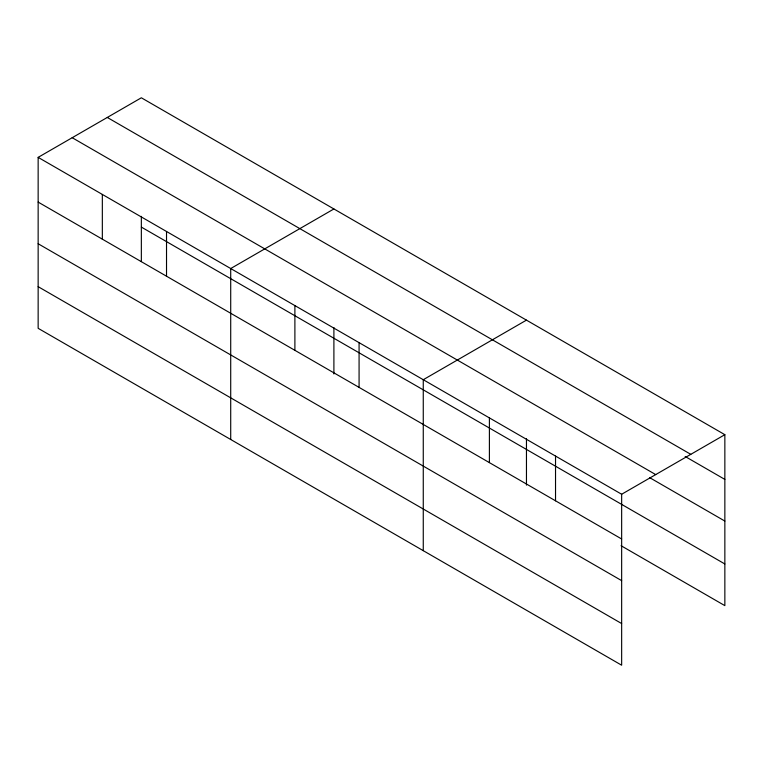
<?xml version="1.0" encoding="UTF-8"?>
<svg xmlns="http://www.w3.org/2000/svg" width="763" height="763" viewBox="0 0 763 763"><rect width="100%" height="100%" fill="white"/><g stroke="black" fill="none" stroke-linecap="round" stroke-linejoin="round"><path stroke-width="1.14" d="M38.15 157.369L621.654 494.252L621.654 665.212L38.15 328.319L38.15 157.369L141.346 97.788L724.85 434.681L724.85 605.631L621.072 545.717M333.898 208.967L230.712 268.538L230.712 439.498M526.46 320.136L423.265 379.716L423.265 550.667M621.654 494.252L724.85 434.681M107.287 117.454L690.801 454.338M685.174 456.493L724.85 479.402M72.199 137.712L655.713 474.596M649.561 477.59L724.85 521.062M141.346 227.088L724.85 563.971M38.15 202.1L621.654 538.983M38.15 243.75L621.654 580.633M38.15 286.669L621.654 623.552M555.531 456.074L555.531 500.805M526.46 438.706L526.46 485.134M489.398 417.895L489.398 462.616M359.077 342.654L359.077 387.385M333.898 327.537L333.898 373.965M294.89 305.601L294.89 350.322M166.525 231.485L166.525 276.206M141.346 216.358L141.346 261.604M102.337 194.431L102.337 239.153"/></g></svg>
